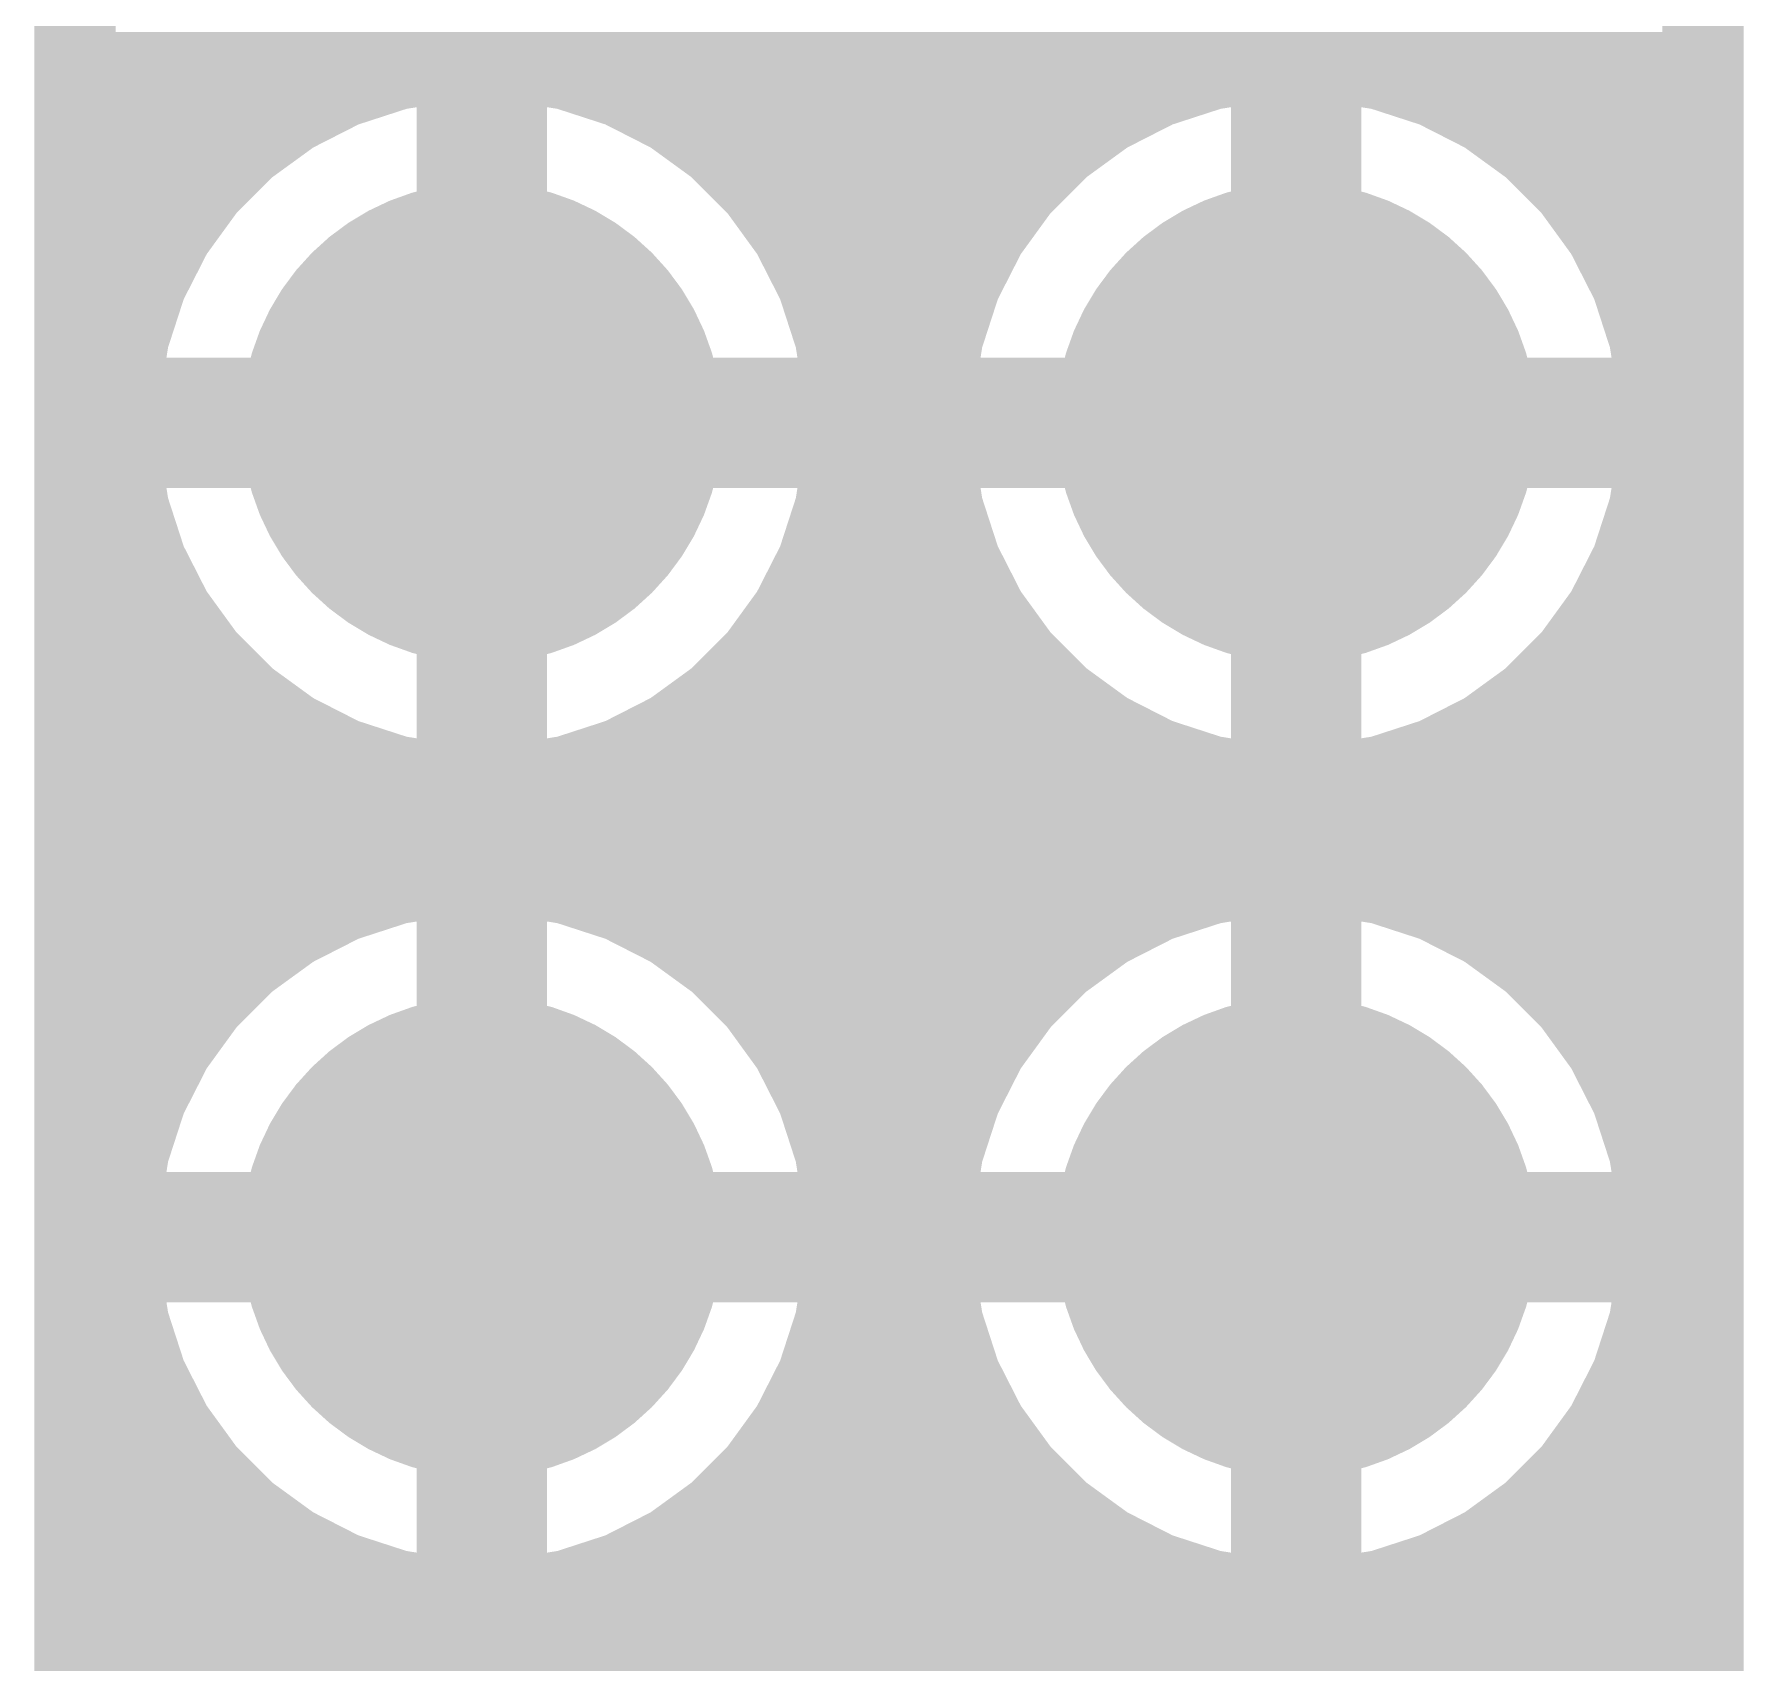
# Model space of a CAD drawing. Extents: x -0.01 to 5.59, y -0.05 to 1.65.
# Drawn here: x 3.295 to 3.505, y 0.3477 to 0.5477 of the extents above; entities that cross this region are included whole.
import ezdxf

# ---------------------------------------------------------------- set-up
doc = ezdxf.new("R2010")
doc.units = 0
for name, color, linetype in [('1', 22, 'CONTINUOUS'), ('17', 82, 'CONTINUOUS'), ('21', 253, 'CONTINUOUS'), ('25', 253, 'CONTINUOUS')]:
    doc.layers.add(name, color=color, linetype=linetype)

# ---------------------------------------------------------------- blocks, each defined once
blk = doc.blocks.new('ROUNDP')
at = {"const_width": 0.5}
blk.add_lwpolyline([(0, -0.25, 1), (0, 0.25, 1), (0, -0.25)], format="xyb", dxfattribs=at)

msp = doc.modelspace()

# ---------------------------------------------------------------- linework, layer by layer
at = {"layer": '1', "const_width": 0.008}
for points in [[(3.3, 0.14), (3.3, 0.65)], [(3.5, 0.65), (3.5, 0.14)], [(3.3, 0.544), (3.5, 0.544)], [(3.339807, 0.542456), (3.333291, 0.540338)], [(3.346, 0.543436), (3.339807, 0.542456)], [(3.346, 0.504), (3.346, 0.543436)], [(3.354, 0.543436), (3.354, 0.504)], [(3.360193, 0.542456), (3.354, 0.543436)], [(3.366709, 0.540338), (3.360193, 0.542456)], [(3.439807, 0.542456), (3.433291, 0.540338)], [(3.446, 0.543436), (3.439807, 0.542456)], [(3.446, 0.504), (3.446, 0.543436)], [(3.454, 0.543436), (3.454, 0.504)], [(3.460193, 0.542456), (3.454, 0.543436)], [(3.466709, 0.540338), (3.460193, 0.542456)], [(3.333291, 0.540338), (3.327187, 0.537228)], [(3.372813, 0.537228), (3.366709, 0.540338)], [(3.433291, 0.540338), (3.427187, 0.537228)], [(3.472813, 0.537228), (3.466709, 0.540338)], [(3.3, 0.536), (3.325496, 0.536)], [(3.327187, 0.537228), (3.321644, 0.533201)], [(3.346, 0.536), (3.354, 0.536)], [(3.378356, 0.533201), (3.372813, 0.537228)], [(3.374504, 0.536), (3.425496, 0.536)], [(3.427187, 0.537228), (3.421644, 0.533201)], [(3.446, 0.536), (3.454, 0.536)], [(3.478356, 0.533201), (3.472813, 0.537228)], [(3.474504, 0.536), (3.5, 0.536)], [(3.321644, 0.533201), (3.316799, 0.528356)], [(3.383201, 0.528356), (3.378356, 0.533201)], [(3.421644, 0.533201), (3.416799, 0.528356)], [(3.483201, 0.528356), (3.478356, 0.533201)], [(3.3, 0.528), (3.31654, 0.528)], [(3.316799, 0.528356), (3.312772, 0.522813)], [(3.346, 0.528), (3.354, 0.528)], [(3.387228, 0.522813), (3.383201, 0.528356)], [(3.38346, 0.528), (3.41654, 0.528)], [(3.416799, 0.528356), (3.412772, 0.522813)], [(3.446, 0.528), (3.454, 0.528)], [(3.487228, 0.522813), (3.483201, 0.528356)], [(3.48346, 0.528), (3.5, 0.528)], [(3.312772, 0.522813), (3.309661, 0.516709)], [(3.390338, 0.516709), (3.387228, 0.522813)], [(3.412772, 0.522813), (3.409661, 0.516709)], [(3.490338, 0.516709), (3.487228, 0.522813)], [(3.3, 0.52), (3.311338, 0.52)], [(3.346, 0.52), (3.354, 0.52)], [(3.388662, 0.52), (3.411338, 0.52)], [(3.446, 0.52), (3.454, 0.52)], [(3.488662, 0.52), (3.5, 0.52)], [(3.309661, 0.516709), (3.307544, 0.510193)], [(3.392456, 0.510193), (3.390338, 0.516709)], [(3.409661, 0.516709), (3.407544, 0.510193)], [(3.492456, 0.510193), (3.490338, 0.516709)], [(3.3, 0.512), (3.308132, 0.512)], [(3.346, 0.512), (3.354, 0.512)], [(3.391868, 0.512), (3.408132, 0.512)], [(3.446, 0.512), (3.454, 0.512)], [(3.491868, 0.512), (3.5, 0.512)], [(3.307544, 0.510193), (3.306563, 0.504)], [(3.393436, 0.504), (3.392456, 0.510193)], [(3.407544, 0.510193), (3.406563, 0.504)], [(3.493436, 0.504), (3.492456, 0.510193)], [(3.3, 0.504), (3.306563, 0.504)], [(3.306563, 0.504), (3.345999, 0.504)], [(3.345999, 0.504), (3.345999, 0.496)], [(3.354, 0.504), (3.346, 0.504)], [(3.354, 0.496), (3.354, 0.504)], [(3.354, 0.504), (3.393436, 0.504)], [(3.393436, 0.504), (3.406563, 0.504)], [(3.406563, 0.504), (3.445999, 0.504)], [(3.445999, 0.504), (3.445999, 0.496)], [(3.454, 0.504), (3.446, 0.504)], [(3.454, 0.496), (3.454, 0.504)], [(3.454, 0.504), (3.493436, 0.504)], [(3.493436, 0.504), (3.5, 0.504)], [(3.3, 0.496), (3.345999, 0.496)], [(3.345999, 0.496), (3.306563, 0.496)], [(3.306563, 0.496), (3.307544, 0.489807)], [(3.346, 0.456563), (3.346, 0.495999)], [(3.346, 0.495999), (3.354, 0.495999)], [(3.393436, 0.496), (3.354, 0.496)], [(3.354, 0.496), (3.445999, 0.496)], [(3.354, 0.495999), (3.354, 0.456563)], [(3.392456, 0.489807), (3.393436, 0.496)], [(3.445999, 0.496), (3.406563, 0.496)], [(3.406563, 0.496), (3.407544, 0.489807)], [(3.446, 0.456563), (3.446, 0.495999)], [(3.446, 0.495999), (3.454, 0.495999)], [(3.493436, 0.496), (3.454, 0.496)], [(3.454, 0.496), (3.5, 0.496)], [(3.454, 0.495999), (3.454, 0.456563)], [(3.492456, 0.489807), (3.493436, 0.496)], [(3.307544, 0.489807), (3.309661, 0.483291)], [(3.390338, 0.483291), (3.392456, 0.489807)], [(3.407544, 0.489807), (3.409661, 0.483291)], [(3.490338, 0.483291), (3.492456, 0.489807)], [(3.3, 0.488), (3.308131, 0.488)], [(3.346, 0.488), (3.354, 0.488)], [(3.391868, 0.488), (3.408131, 0.488)], [(3.446, 0.488), (3.454, 0.488)], [(3.491868, 0.488), (3.5, 0.488)], [(3.309661, 0.483291), (3.312772, 0.477187)], [(3.387228, 0.477187), (3.390338, 0.483291)], [(3.409661, 0.483291), (3.412772, 0.477187)], [(3.487228, 0.477187), (3.490338, 0.483291)], [(3.3, 0.48), (3.311338, 0.48)], [(3.346, 0.48), (3.354, 0.48)], [(3.388661, 0.48), (3.411338, 0.48)], [(3.446, 0.48), (3.454, 0.48)], [(3.488661, 0.48), (3.5, 0.48)], [(3.312772, 0.477187), (3.316799, 0.471644)], [(3.383201, 0.471644), (3.387228, 0.477187)], [(3.412772, 0.477187), (3.416799, 0.471644)], [(3.483201, 0.471644), (3.487228, 0.477187)], [(3.3, 0.472), (3.31654, 0.472)], [(3.316799, 0.471644), (3.321644, 0.466799)], [(3.346, 0.472), (3.354, 0.472)], [(3.378356, 0.466799), (3.383201, 0.471644)], [(3.38346, 0.472), (3.41654, 0.472)], [(3.416799, 0.471644), (3.421644, 0.466799)], [(3.446, 0.472), (3.454, 0.472)], [(3.478356, 0.466799), (3.483201, 0.471644)], [(3.48346, 0.472), (3.5, 0.472)], [(3.321644, 0.466799), (3.327187, 0.462772)], [(3.372813, 0.462772), (3.378356, 0.466799)], [(3.421644, 0.466799), (3.427187, 0.462772)], [(3.472813, 0.462772), (3.478356, 0.466799)], [(3.3, 0.464), (3.325496, 0.464)], [(3.327187, 0.462772), (3.333291, 0.459661)], [(3.346, 0.464), (3.354, 0.464)], [(3.366709, 0.459661), (3.372813, 0.462772)], [(3.374504, 0.464), (3.425496, 0.464)], [(3.427187, 0.462772), (3.433291, 0.459661)], [(3.446, 0.464), (3.454, 0.464)], [(3.466709, 0.459661), (3.472813, 0.462772)], [(3.474504, 0.464), (3.5, 0.464)], [(3.333291, 0.459661), (3.339807, 0.457544)], [(3.360193, 0.457544), (3.366709, 0.459661)], [(3.433291, 0.459661), (3.439807, 0.457544)], [(3.460193, 0.457544), (3.466709, 0.459661)], [(3.3, 0.456), (3.5, 0.456)], [(3.339807, 0.457544), (3.346, 0.456563)], [(3.354, 0.456563), (3.360193, 0.457544)], [(3.439807, 0.457544), (3.446, 0.456563)], [(3.454, 0.456563), (3.460193, 0.457544)], [(3.3, 0.448), (3.5, 0.448)], [(3.346, 0.443436), (3.339807, 0.442456)], [(3.346, 0.404), (3.346, 0.443436)], [(3.354, 0.443436), (3.354, 0.404)], [(3.360193, 0.442456), (3.354, 0.443436)], [(3.446, 0.443436), (3.439807, 0.442456)], [(3.446, 0.404), (3.446, 0.443436)], [(3.454, 0.443436), (3.454, 0.404)], [(3.460193, 0.442456), (3.454, 0.443436)], [(3.339807, 0.442456), (3.333291, 0.440338)], [(3.366709, 0.440338), (3.360193, 0.442456)], [(3.439807, 0.442456), (3.433291, 0.440338)], [(3.466709, 0.440338), (3.460193, 0.442456)], [(3.3, 0.44), (3.332627, 0.44)], [(3.333291, 0.440338), (3.327187, 0.437228)], [(3.346, 0.44), (3.354, 0.44)], [(3.372813, 0.437228), (3.366709, 0.440338)], [(3.367373, 0.44), (3.432627, 0.44)], [(3.433291, 0.440338), (3.427187, 0.437228)], [(3.446, 0.44), (3.454, 0.44)], [(3.472813, 0.437228), (3.466709, 0.440338)], [(3.467373, 0.44), (3.5, 0.44)], [(3.327187, 0.437228), (3.321644, 0.433201)], [(3.378356, 0.433201), (3.372813, 0.437228)], [(3.427187, 0.437228), (3.421644, 0.433201)], [(3.478356, 0.433201), (3.472813, 0.437228)], [(3.321644, 0.433201), (3.316799, 0.428356)], [(3.383201, 0.428356), (3.378356, 0.433201)], [(3.421644, 0.433201), (3.416799, 0.428356)], [(3.483201, 0.428356), (3.478356, 0.433201)], [(3.3, 0.432), (3.320443, 0.432)], [(3.346, 0.432), (3.354, 0.432)], [(3.379557, 0.432), (3.420443, 0.432)], [(3.446, 0.432), (3.454, 0.432)], [(3.479557, 0.432), (3.5, 0.432)], [(3.316799, 0.428356), (3.312772, 0.422813)], [(3.387228, 0.422813), (3.383201, 0.428356)], [(3.416799, 0.428356), (3.412772, 0.422813)], [(3.487228, 0.422813), (3.483201, 0.428356)], [(3.3, 0.424), (3.313634, 0.424)], [(3.312772, 0.422813), (3.309661, 0.416709)], [(3.346, 0.424), (3.354, 0.424)], [(3.386366, 0.424), (3.413634, 0.424)], [(3.390338, 0.416709), (3.387228, 0.422813)], [(3.412772, 0.422813), (3.409661, 0.416709)], [(3.446, 0.424), (3.454, 0.424)], [(3.486366, 0.424), (3.5, 0.424)], [(3.490338, 0.416709), (3.487228, 0.422813)], [(3.3, 0.416), (3.309431, 0.416)], [(3.309661, 0.416709), (3.307544, 0.410193)], [(3.346, 0.416), (3.354, 0.416)], [(3.392456, 0.410193), (3.390338, 0.416709)], [(3.390569, 0.416), (3.409431, 0.416)], [(3.409661, 0.416709), (3.407544, 0.410193)], [(3.446, 0.416), (3.454, 0.416)], [(3.492456, 0.410193), (3.490338, 0.416709)], [(3.490569, 0.416), (3.5, 0.416)], [(3.307544, 0.410193), (3.306563, 0.404)], [(3.393436, 0.404), (3.392456, 0.410193)], [(3.407544, 0.410193), (3.406563, 0.404)], [(3.493436, 0.404), (3.492456, 0.410193)], [(3.3, 0.408), (3.307197, 0.408)], [(3.346, 0.408), (3.354, 0.408)], [(3.392803, 0.408), (3.407197, 0.408)], [(3.446, 0.408), (3.454, 0.408)], [(3.492803, 0.408), (3.5, 0.408)], [(3.306563, 0.404), (3.345999, 0.404)], [(3.345999, 0.404), (3.345999, 0.396)], [(3.354, 0.404), (3.346, 0.404)], [(3.354, 0.396), (3.354, 0.404)], [(3.354, 0.404), (3.393436, 0.404)], [(3.406563, 0.404), (3.445999, 0.404)], [(3.445999, 0.404), (3.445999, 0.396)], [(3.454, 0.404), (3.446, 0.404)], [(3.454, 0.396), (3.454, 0.404)], [(3.454, 0.404), (3.493436, 0.404)], [(3.3, 0.4), (3.345999, 0.4)], [(3.354, 0.4), (3.445999, 0.4)], [(3.454, 0.4), (3.5, 0.4)], [(3.345999, 0.396), (3.306563, 0.396)], [(3.306563, 0.396), (3.307544, 0.389807)], [(3.346, 0.356563), (3.346, 0.395999)], [(3.346, 0.395999), (3.354, 0.395999)], [(3.393436, 0.396), (3.354, 0.396)], [(3.354, 0.395999), (3.354, 0.356563)], [(3.392456, 0.389807), (3.393436, 0.396)], [(3.445999, 0.396), (3.406563, 0.396)], [(3.406563, 0.396), (3.407544, 0.389807)], [(3.446, 0.356563), (3.446, 0.395999)], [(3.446, 0.395999), (3.454, 0.395999)], [(3.493436, 0.396), (3.454, 0.396)], [(3.454, 0.395999), (3.454, 0.356563)], [(3.492456, 0.389807), (3.493436, 0.396)], [(3.3, 0.392), (3.307197, 0.392)], [(3.346, 0.392), (3.354, 0.392)], [(3.392803, 0.392), (3.407197, 0.392)], [(3.446, 0.392), (3.454, 0.392)], [(3.492803, 0.392), (3.5, 0.392)], [(3.307544, 0.389807), (3.309661, 0.383291)], [(3.390338, 0.383291), (3.392456, 0.389807)], [(3.407544, 0.389807), (3.409661, 0.383291)], [(3.490338, 0.383291), (3.492456, 0.389807)], [(3.3, 0.384), (3.309431, 0.384)], [(3.309661, 0.383291), (3.312772, 0.377187)], [(3.346, 0.384), (3.354, 0.384)], [(3.387228, 0.377187), (3.390338, 0.383291)], [(3.390569, 0.384), (3.409431, 0.384)], [(3.409661, 0.383291), (3.412772, 0.377187)], [(3.446, 0.384), (3.454, 0.384)], [(3.487228, 0.377187), (3.490338, 0.383291)], [(3.490569, 0.384), (3.5, 0.384)], [(3.312772, 0.377187), (3.316799, 0.371644)], [(3.383201, 0.371644), (3.387228, 0.377187)], [(3.412772, 0.377187), (3.416799, 0.371644)], [(3.483201, 0.371644), (3.487228, 0.377187)], [(3.3, 0.376), (3.313634, 0.376)], [(3.346, 0.376), (3.354, 0.376)], [(3.386366, 0.376), (3.413634, 0.376)], [(3.446, 0.376), (3.454, 0.376)], [(3.486366, 0.376), (3.5, 0.376)], [(3.316799, 0.371644), (3.321644, 0.366799)], [(3.378356, 0.366799), (3.383201, 0.371644)], [(3.416799, 0.371644), (3.421644, 0.366799)], [(3.478356, 0.366799), (3.483201, 0.371644)], [(3.3, 0.368), (3.320443, 0.368)], [(3.346, 0.368), (3.354, 0.368)], [(3.379557, 0.368), (3.420443, 0.368)], [(3.446, 0.368), (3.454, 0.368)], [(3.479557, 0.368), (3.5, 0.368)], [(3.321644, 0.366799), (3.327187, 0.362772)], [(3.372813, 0.362772), (3.378356, 0.366799)], [(3.421644, 0.366799), (3.427187, 0.362772)], [(3.472813, 0.362772), (3.478356, 0.366799)], [(3.327187, 0.362772), (3.333291, 0.359661)], [(3.366709, 0.359661), (3.372813, 0.362772)], [(3.427187, 0.362772), (3.433291, 0.359661)], [(3.466709, 0.359661), (3.472813, 0.362772)], [(3.3, 0.36), (3.332626, 0.36)], [(3.333291, 0.359661), (3.339807, 0.357544)], [(3.346, 0.36), (3.354, 0.36)], [(3.360193, 0.357544), (3.366709, 0.359661)], [(3.367373, 0.36), (3.432626, 0.36)], [(3.433291, 0.359661), (3.439807, 0.357544)], [(3.446, 0.36), (3.454, 0.36)], [(3.460193, 0.357544), (3.466709, 0.359661)], [(3.467373, 0.36), (3.5, 0.36)], [(3.339807, 0.357544), (3.346, 0.356563)], [(3.354, 0.356563), (3.360193, 0.357544)], [(3.439807, 0.357544), (3.446, 0.356563)], [(3.454, 0.356563), (3.460193, 0.357544)], [(3.3, 0.352), (3.5, 0.352)], [(3.3, 0.344), (3.5, 0.344)]]:
    msp.add_lwpolyline(points, dxfattribs=at)
at = {"layer": '1', "const_width": 0.004}
for points in [[(3.3, 0.546, 1), (3.3, 0.542)], [(3.339494, 0.544431, 1), (3.34012, 0.54048)], [(3.340425, 0.540553, 1), (3.339189, 0.544358)], [(3.348, 0.543436, 1), (3.344, 0.543436)], [(3.346313, 0.541461, 1), (3.345687, 0.545412)], [(3.354313, 0.545412, 1), (3.353687, 0.541461)], [(3.356, 0.543436, 1), (3.352, 0.543436)], [(3.360811, 0.544358, 1), (3.359575, 0.540553)], [(3.35988, 0.54048, 1), (3.360506, 0.544431)], [(3.439494, 0.544431, 1), (3.44012, 0.54048)], [(3.440425, 0.540553, 1), (3.439189, 0.544358)], [(3.448, 0.543436, 1), (3.444, 0.543436)], [(3.446313, 0.541461, 1), (3.445687, 0.545412)], [(3.454313, 0.545412, 1), (3.453687, 0.541461)], [(3.456, 0.543436, 1), (3.452, 0.543436)], [(3.460811, 0.544358, 1), (3.459575, 0.540553)], [(3.45988, 0.54048, 1), (3.460506, 0.544431)], [(3.5, 0.542, 1), (3.5, 0.546)], [(3.332673, 0.542241, 1), (3.333909, 0.538436)], [(3.334199, 0.538556, 1), (3.332383, 0.54212)], [(3.367617, 0.54212, 1), (3.365801, 0.538556)], [(3.366091, 0.538436, 1), (3.367327, 0.542241)], [(3.432673, 0.542241, 1), (3.433909, 0.538436)], [(3.434199, 0.538556, 1), (3.432383, 0.54212)], [(3.467617, 0.54212, 1), (3.465801, 0.538556)], [(3.466091, 0.538436, 1), (3.467327, 0.542241)], [(3.3, 0.538, 1), (3.3, 0.534)], [(3.326279, 0.53901, 1), (3.328095, 0.535446)], [(3.325496, 0.534, 1), (3.325496, 0.538)], [(3.328362, 0.53561, 1), (3.326011, 0.538846)], [(3.346, 0.538, 1), (3.346, 0.534)], [(3.354, 0.534, 1), (3.354, 0.538)], [(3.373989, 0.538846, 1), (3.371638, 0.53561)], [(3.371905, 0.535446, 1), (3.373721, 0.53901)], [(3.374504, 0.538, 1), (3.374504, 0.534)], [(3.426279, 0.53901, 1), (3.428095, 0.535446)], [(3.425496, 0.534, 1), (3.425496, 0.538)], [(3.428362, 0.53561, 1), (3.426011, 0.538846)], [(3.446, 0.538, 1), (3.446, 0.534)], [(3.454, 0.534, 1), (3.454, 0.538)], [(3.473989, 0.538846, 1), (3.471638, 0.53561)], [(3.471905, 0.535446, 1), (3.473721, 0.53901)], [(3.474504, 0.538, 1), (3.474504, 0.534)], [(3.5, 0.534, 1), (3.5, 0.538)], [(3.320468, 0.534819, 1), (3.322819, 0.531583)], [(3.323058, 0.531787, 1), (3.320229, 0.534615)], [(3.37977, 0.534615, 1), (3.376942, 0.531787)], [(3.377181, 0.531583, 1), (3.379532, 0.534819)], [(3.420468, 0.534819, 1), (3.422819, 0.531583)], [(3.423058, 0.531787, 1), (3.420229, 0.534615)], [(3.47977, 0.534615, 1), (3.476942, 0.531787)], [(3.477181, 0.531583, 1), (3.479532, 0.534819)], [(3.3, 0.53, 1), (3.3, 0.526)], [(3.315385, 0.52977, 1), (3.318213, 0.526942)], [(3.318417, 0.527181, 1), (3.315181, 0.529532)], [(3.31654, 0.526, 1), (3.31654, 0.53)], [(3.346, 0.53, 1), (3.346, 0.526)], [(3.354, 0.526, 1), (3.354, 0.53)], [(3.384819, 0.529532, 1), (3.381583, 0.527181)], [(3.38346, 0.53, 1), (3.38346, 0.526)], [(3.381787, 0.526942, 1), (3.384615, 0.52977)], [(3.415385, 0.52977, 1), (3.418213, 0.526942)], [(3.418417, 0.527181, 1), (3.415181, 0.529532)], [(3.41654, 0.526, 1), (3.41654, 0.53)], [(3.446, 0.53, 1), (3.446, 0.526)], [(3.454, 0.526, 1), (3.454, 0.53)], [(3.484819, 0.529532, 1), (3.481583, 0.527181)], [(3.48346, 0.53, 1), (3.48346, 0.526)], [(3.481787, 0.526942, 1), (3.484615, 0.52977)], [(3.5, 0.526, 1), (3.5, 0.53)], [(3.311154, 0.523989, 1), (3.31439, 0.521638)], [(3.314554, 0.521905, 1), (3.31099, 0.523721)], [(3.38901, 0.523721, 1), (3.385446, 0.521905)], [(3.38561, 0.521638, 1), (3.388846, 0.523989)], [(3.411154, 0.523989, 1), (3.41439, 0.521638)], [(3.414554, 0.521905, 1), (3.41099, 0.523721)], [(3.48901, 0.523721, 1), (3.485446, 0.521905)], [(3.48561, 0.521638, 1), (3.488846, 0.523989)], [(3.3, 0.522, 1), (3.3, 0.518)], [(3.311338, 0.518, 1), (3.311338, 0.522)], [(3.346, 0.522, 1), (3.346, 0.518)], [(3.354, 0.518, 1), (3.354, 0.522)], [(3.388662, 0.522, 1), (3.388662, 0.518)], [(3.411338, 0.518, 1), (3.411338, 0.522)], [(3.446, 0.522, 1), (3.446, 0.518)], [(3.454, 0.518, 1), (3.454, 0.522)], [(3.488662, 0.522, 1), (3.488662, 0.518)], [(3.5, 0.518, 1), (3.5, 0.522)], [(3.307879, 0.517617, 1), (3.311443, 0.515801)], [(3.311564, 0.516091, 1), (3.307759, 0.517327)], [(3.392241, 0.517327, 1), (3.388436, 0.516091)], [(3.388556, 0.515801, 1), (3.39212, 0.517617)], [(3.407879, 0.517617, 1), (3.411443, 0.515801)], [(3.411564, 0.516091, 1), (3.407759, 0.517327)], [(3.492241, 0.517327, 1), (3.488436, 0.516091)], [(3.488556, 0.515801, 1), (3.49212, 0.517617)], [(3.3, 0.514, 1), (3.3, 0.51)], [(3.308132, 0.51, 1), (3.308132, 0.514)], [(3.346, 0.514, 1), (3.346, 0.51)], [(3.354, 0.51, 1), (3.354, 0.514)], [(3.391868, 0.514, 1), (3.391868, 0.51)], [(3.408132, 0.51, 1), (3.408132, 0.514)], [(3.446, 0.514, 1), (3.446, 0.51)], [(3.454, 0.51, 1), (3.454, 0.514)], [(3.491868, 0.514, 1), (3.491868, 0.51)], [(3.5, 0.51, 1), (3.5, 0.514)], [(3.305642, 0.510811, 1), (3.309446, 0.509575)], [(3.30952, 0.50988, 1), (3.305569, 0.510506)], [(3.394431, 0.510506, 1), (3.39048, 0.50988)], [(3.390553, 0.509575, 1), (3.394358, 0.510811)], [(3.405642, 0.510811, 1), (3.409446, 0.509575)], [(3.40952, 0.50988, 1), (3.405569, 0.510506)], [(3.494431, 0.510506, 1), (3.49048, 0.50988)], [(3.490553, 0.509575, 1), (3.494358, 0.510811)], [(3.3, 0.506, 1), (3.3, 0.502)], [(3.306563, 0.506, 1), (3.306563, 0.502)], [(3.304588, 0.504313, 1), (3.308539, 0.503687)], [(3.306563, 0.502, 1), (3.306563, 0.506)], [(3.347999, 0.504, 1), (3.343999, 0.504)], [(3.346, 0.506, 1), (3.346, 0.502)], [(3.345999, 0.502, 1), (3.345999, 0.506)], [(3.356, 0.504, 1), (3.352, 0.504)], [(3.354, 0.506, 1), (3.354, 0.502)], [(3.354, 0.502, 1), (3.354, 0.506)], [(3.393436, 0.506, 1), (3.393436, 0.502)], [(3.391461, 0.503687, 1), (3.395412, 0.504313)], [(3.393436, 0.502, 1), (3.393436, 0.506)], [(3.406563, 0.506, 1), (3.406563, 0.502)], [(3.404588, 0.504313, 1), (3.408539, 0.503687)], [(3.406563, 0.502, 1), (3.406563, 0.506)], [(3.447999, 0.504, 1), (3.443999, 0.504)], [(3.446, 0.506, 1), (3.446, 0.502)], [(3.445999, 0.502, 1), (3.445999, 0.506)], [(3.456, 0.504, 1), (3.452, 0.504)], [(3.454, 0.506, 1), (3.454, 0.502)], [(3.454, 0.502, 1), (3.454, 0.506)], [(3.493436, 0.506, 1), (3.493436, 0.502)], [(3.491461, 0.503687, 1), (3.495412, 0.504313)], [(3.493436, 0.502, 1), (3.493436, 0.506)], [(3.5, 0.502, 1), (3.5, 0.506)], [(3.344, 0.504, 1), (3.348, 0.504)], [(3.352, 0.504, 1), (3.356, 0.504)], [(3.444, 0.504, 1), (3.448, 0.504)], [(3.452, 0.504, 1), (3.456, 0.504)], [(3.3, 0.498, 1), (3.3, 0.494)], [(3.306563, 0.498, 1), (3.306563, 0.494)], [(3.308539, 0.496313, 1), (3.304588, 0.495687)], [(3.348, 0.495999, 1), (3.344, 0.495999)], [(3.346, 0.497999, 1), (3.346, 0.493999)], [(3.345999, 0.494, 1), (3.345999, 0.498)], [(3.345999, 0.494, 1), (3.345999, 0.498)], [(3.354, 0.498, 1), (3.354, 0.494)], [(3.354, 0.498, 1), (3.354, 0.494)], [(3.356, 0.495999, 1), (3.352, 0.495999)], [(3.354, 0.493999, 1), (3.354, 0.497999)], [(3.395412, 0.495687, 1), (3.391461, 0.496313)], [(3.393436, 0.494, 1), (3.393436, 0.498)], [(3.406563, 0.498, 1), (3.406563, 0.494)], [(3.408539, 0.496313, 1), (3.404588, 0.495687)], [(3.448, 0.495999, 1), (3.444, 0.495999)], [(3.446, 0.497999, 1), (3.446, 0.493999)], [(3.445999, 0.494, 1), (3.445999, 0.498)], [(3.445999, 0.494, 1), (3.445999, 0.498)], [(3.454, 0.498, 1), (3.454, 0.494)], [(3.454, 0.498, 1), (3.454, 0.494)], [(3.456, 0.495999, 1), (3.452, 0.495999)], [(3.454, 0.493999, 1), (3.454, 0.497999)], [(3.495412, 0.495687, 1), (3.491461, 0.496313)], [(3.493436, 0.494, 1), (3.493436, 0.498)], [(3.5, 0.494, 1), (3.5, 0.498)], [(3.343999, 0.496, 1), (3.347999, 0.496)], [(3.352, 0.496, 1), (3.356, 0.496)], [(3.443999, 0.496, 1), (3.447999, 0.496)], [(3.452, 0.496, 1), (3.456, 0.496)], [(3.309446, 0.490425, 1), (3.305642, 0.489189)], [(3.394358, 0.489189, 1), (3.390553, 0.490425)], [(3.409446, 0.490425, 1), (3.405642, 0.489189)], [(3.494358, 0.489189, 1), (3.490553, 0.490425)], [(3.3, 0.49, 1), (3.3, 0.486)], [(3.305569, 0.489494, 1), (3.30952, 0.49012)], [(3.308131, 0.486, 1), (3.308131, 0.49)], [(3.346, 0.49, 1), (3.346, 0.486)], [(3.354, 0.486, 1), (3.354, 0.49)], [(3.391868, 0.49, 1), (3.391868, 0.486)], [(3.39048, 0.49012, 1), (3.394431, 0.489494)], [(3.405569, 0.489494, 1), (3.40952, 0.49012)], [(3.408131, 0.486, 1), (3.408131, 0.49)], [(3.446, 0.49, 1), (3.446, 0.486)], [(3.454, 0.486, 1), (3.454, 0.49)], [(3.491868, 0.49, 1), (3.491868, 0.486)], [(3.49048, 0.49012, 1), (3.494431, 0.489494)], [(3.5, 0.486, 1), (3.5, 0.49)], [(3.311443, 0.484199, 1), (3.307879, 0.482383)], [(3.39212, 0.482383, 1), (3.388556, 0.484199)], [(3.411443, 0.484199, 1), (3.407879, 0.482383)], [(3.49212, 0.482383, 1), (3.488556, 0.484199)], [(3.307759, 0.482673, 1), (3.311564, 0.483909)], [(3.388436, 0.483909, 1), (3.392241, 0.482673)], [(3.407759, 0.482673, 1), (3.411564, 0.483909)], [(3.488436, 0.483909, 1), (3.492241, 0.482673)], [(3.3, 0.482, 1), (3.3, 0.478)], [(3.311338, 0.478, 1), (3.311338, 0.482)], [(3.346, 0.482, 1), (3.346, 0.478)], [(3.354, 0.478, 1), (3.354, 0.482)], [(3.388661, 0.482, 1), (3.388661, 0.478)], [(3.411338, 0.478, 1), (3.411338, 0.482)], [(3.446, 0.482, 1), (3.446, 0.478)], [(3.454, 0.478, 1), (3.454, 0.482)], [(3.488661, 0.482, 1), (3.488661, 0.478)], [(3.5, 0.478, 1), (3.5, 0.482)], [(3.31439, 0.478362, 1), (3.311154, 0.476011)], [(3.388846, 0.476011, 1), (3.38561, 0.478362)], [(3.41439, 0.478362, 1), (3.411154, 0.476011)], [(3.488846, 0.476011, 1), (3.48561, 0.478362)], [(3.31099, 0.476279, 1), (3.314554, 0.478095)], [(3.385446, 0.478095, 1), (3.38901, 0.476279)], [(3.41099, 0.476279, 1), (3.414554, 0.478095)], [(3.485446, 0.478095, 1), (3.48901, 0.476279)], [(3.3, 0.474, 1), (3.3, 0.47)], [(3.318213, 0.473058, 1), (3.315385, 0.470229)], [(3.315181, 0.470468, 1), (3.318417, 0.472819)], [(3.31654, 0.47, 1), (3.31654, 0.474)], [(3.346, 0.474, 1), (3.346, 0.47)], [(3.354, 0.47, 1), (3.354, 0.474)], [(3.381583, 0.472819, 1), (3.384819, 0.470468)], [(3.38346, 0.474, 1), (3.38346, 0.47)], [(3.384615, 0.470229, 1), (3.381787, 0.473058)], [(3.418213, 0.473058, 1), (3.415385, 0.470229)], [(3.415181, 0.470468, 1), (3.418417, 0.472819)], [(3.41654, 0.47, 1), (3.41654, 0.474)], [(3.446, 0.474, 1), (3.446, 0.47)], [(3.454, 0.47, 1), (3.454, 0.474)], [(3.481583, 0.472819, 1), (3.484819, 0.470468)], [(3.48346, 0.474, 1), (3.48346, 0.47)], [(3.484615, 0.470229, 1), (3.481787, 0.473058)], [(3.5, 0.47, 1), (3.5, 0.474)], [(3.322819, 0.468417, 1), (3.320468, 0.465181)], [(3.379532, 0.465181, 1), (3.377181, 0.468417)], [(3.422819, 0.468417, 1), (3.420468, 0.465181)], [(3.479532, 0.465181, 1), (3.477181, 0.468417)], [(3.320229, 0.465385, 1), (3.323058, 0.468213)], [(3.376942, 0.468213, 1), (3.37977, 0.465385)], [(3.420229, 0.465385, 1), (3.423058, 0.468213)], [(3.476942, 0.468213, 1), (3.47977, 0.465385)], [(3.3, 0.466, 1), (3.3, 0.462)], [(3.328095, 0.464554, 1), (3.326279, 0.46099)], [(3.325496, 0.462, 1), (3.325496, 0.466)], [(3.326011, 0.461154, 1), (3.328362, 0.46439)], [(3.346, 0.466, 1), (3.346, 0.462)], [(3.354, 0.462, 1), (3.354, 0.466)], [(3.371638, 0.46439, 1), (3.373989, 0.461154)], [(3.373721, 0.46099, 1), (3.371905, 0.464554)], [(3.374504, 0.466, 1), (3.374504, 0.462)], [(3.428095, 0.464554, 1), (3.426279, 0.46099)], [(3.425496, 0.462, 1), (3.425496, 0.466)], [(3.426011, 0.461154, 1), (3.428362, 0.46439)], [(3.446, 0.466, 1), (3.446, 0.462)], [(3.454, 0.462, 1), (3.454, 0.466)], [(3.471638, 0.46439, 1), (3.473989, 0.461154)], [(3.473721, 0.46099, 1), (3.471905, 0.464554)], [(3.474504, 0.466, 1), (3.474504, 0.462)], [(3.5, 0.462, 1), (3.5, 0.466)], [(3.333909, 0.461564, 1), (3.332673, 0.457759)], [(3.332383, 0.457879, 1), (3.334199, 0.461443)], [(3.365801, 0.461443, 1), (3.367617, 0.457879)], [(3.367327, 0.457759, 1), (3.366091, 0.461564)], [(3.433909, 0.461564, 1), (3.432673, 0.457759)], [(3.432383, 0.457879, 1), (3.434199, 0.461443)], [(3.465801, 0.461443, 1), (3.467617, 0.457879)], [(3.467327, 0.457759, 1), (3.466091, 0.461564)], [(3.3, 0.458, 1), (3.3, 0.454)], [(3.34012, 0.45952, 1), (3.339494, 0.455569)], [(3.339189, 0.455642, 1), (3.340425, 0.459446)], [(3.345687, 0.454588, 1), (3.346313, 0.458539)], [(3.353687, 0.458539, 1), (3.354313, 0.454588)], [(3.359575, 0.459446, 1), (3.360811, 0.455642)], [(3.360506, 0.455569, 1), (3.35988, 0.45952)], [(3.44012, 0.45952, 1), (3.439494, 0.455569)], [(3.439189, 0.455642, 1), (3.440425, 0.459446)], [(3.445687, 0.454588, 1), (3.446313, 0.458539)], [(3.453687, 0.458539, 1), (3.454313, 0.454588)], [(3.459575, 0.459446, 1), (3.460811, 0.455642)], [(3.460506, 0.455569, 1), (3.45988, 0.45952)], [(3.5, 0.454, 1), (3.5, 0.458)], [(3.344, 0.456563, 1), (3.348, 0.456563)], [(3.352, 0.456563, 1), (3.356, 0.456563)], [(3.444, 0.456563, 1), (3.448, 0.456563)], [(3.452, 0.456563, 1), (3.456, 0.456563)], [(3.3, 0.45, 1), (3.3, 0.446)], [(3.5, 0.446, 1), (3.5, 0.45)], [(3.348, 0.443436, 1), (3.344, 0.443436)], [(3.346313, 0.441461, 1), (3.345687, 0.445412)], [(3.354313, 0.445412, 1), (3.353687, 0.441461)], [(3.356, 0.443436, 1), (3.352, 0.443436)], [(3.448, 0.443436, 1), (3.444, 0.443436)], [(3.446313, 0.441461, 1), (3.445687, 0.445412)], [(3.454313, 0.445412, 1), (3.453687, 0.441461)], [(3.456, 0.443436, 1), (3.452, 0.443436)], [(3.339494, 0.444431, 1), (3.34012, 0.44048)], [(3.340425, 0.440553, 1), (3.339189, 0.444358)], [(3.360811, 0.444358, 1), (3.359575, 0.440553)], [(3.35988, 0.44048, 1), (3.360506, 0.444431)], [(3.439494, 0.444431, 1), (3.44012, 0.44048)], [(3.440425, 0.440553, 1), (3.439189, 0.444358)], [(3.460811, 0.444358, 1), (3.459575, 0.440553)], [(3.45988, 0.44048, 1), (3.460506, 0.444431)], [(3.3, 0.442, 1), (3.3, 0.438)], [(3.332673, 0.442241, 1), (3.333909, 0.438436)], [(3.334199, 0.438556, 1), (3.332383, 0.44212)], [(3.332627, 0.438, 1), (3.332627, 0.442)], [(3.346, 0.442, 1), (3.346, 0.438)], [(3.354, 0.438, 1), (3.354, 0.442)], [(3.367617, 0.44212, 1), (3.365801, 0.438556)], [(3.367373, 0.442, 1), (3.367373, 0.438)], [(3.366091, 0.438436, 1), (3.367327, 0.442241)], [(3.432673, 0.442241, 1), (3.433909, 0.438436)], [(3.434199, 0.438556, 1), (3.432383, 0.44212)], [(3.432627, 0.438, 1), (3.432627, 0.442)], [(3.446, 0.442, 1), (3.446, 0.438)], [(3.454, 0.438, 1), (3.454, 0.442)], [(3.467617, 0.44212, 1), (3.465801, 0.438556)], [(3.467373, 0.442, 1), (3.467373, 0.438)], [(3.466091, 0.438436, 1), (3.467327, 0.442241)], [(3.5, 0.438, 1), (3.5, 0.442)], [(3.326279, 0.43901, 1), (3.328095, 0.435446)], [(3.328362, 0.43561, 1), (3.326011, 0.438846)], [(3.373989, 0.438846, 1), (3.371638, 0.43561)], [(3.371905, 0.435446, 1), (3.373721, 0.43901)], [(3.426279, 0.43901, 1), (3.428095, 0.435446)], [(3.428362, 0.43561, 1), (3.426011, 0.438846)], [(3.473989, 0.438846, 1), (3.471638, 0.43561)], [(3.471905, 0.435446, 1), (3.473721, 0.43901)], [(3.320468, 0.434819, 1), (3.322819, 0.431583)], [(3.323058, 0.431787, 1), (3.320229, 0.434615)], [(3.37977, 0.434615, 1), (3.376942, 0.431787)], [(3.377181, 0.431583, 1), (3.379532, 0.434819)], [(3.420468, 0.434819, 1), (3.422819, 0.431583)], [(3.423058, 0.431787, 1), (3.420229, 0.434615)], [(3.47977, 0.434615, 1), (3.476942, 0.431787)], [(3.477181, 0.431583, 1), (3.479532, 0.434819)], [(3.3, 0.434, 1), (3.3, 0.43)], [(3.320443, 0.43, 1), (3.320443, 0.434)], [(3.346, 0.434, 1), (3.346, 0.43)], [(3.354, 0.43, 1), (3.354, 0.434)], [(3.379557, 0.434, 1), (3.379557, 0.43)], [(3.420443, 0.43, 1), (3.420443, 0.434)], [(3.446, 0.434, 1), (3.446, 0.43)], [(3.454, 0.43, 1), (3.454, 0.434)], [(3.479557, 0.434, 1), (3.479557, 0.43)], [(3.5, 0.43, 1), (3.5, 0.434)], [(3.315385, 0.42977, 1), (3.318213, 0.426942)], [(3.318417, 0.427181, 1), (3.315181, 0.429532)], [(3.384819, 0.429532, 1), (3.381583, 0.427181)], [(3.381787, 0.426942, 1), (3.384615, 0.42977)], [(3.415385, 0.42977, 1), (3.418213, 0.426942)], [(3.418417, 0.427181, 1), (3.415181, 0.429532)], [(3.484819, 0.429532, 1), (3.481583, 0.427181)], [(3.481787, 0.426942, 1), (3.484615, 0.42977)], [(3.3, 0.426, 1), (3.3, 0.422)], [(3.314554, 0.421905, 1), (3.31099, 0.423721)], [(3.313634, 0.422, 1), (3.313634, 0.426)], [(3.346, 0.426, 1), (3.346, 0.422)], [(3.354, 0.422, 1), (3.354, 0.426)], [(3.386366, 0.426, 1), (3.386366, 0.422)], [(3.38901, 0.423721, 1), (3.385446, 0.421905)], [(3.414554, 0.421905, 1), (3.41099, 0.423721)], [(3.413634, 0.422, 1), (3.413634, 0.426)], [(3.446, 0.426, 1), (3.446, 0.422)], [(3.454, 0.422, 1), (3.454, 0.426)], [(3.486366, 0.426, 1), (3.486366, 0.422)], [(3.48901, 0.423721, 1), (3.485446, 0.421905)], [(3.5, 0.422, 1), (3.5, 0.426)], [(3.311154, 0.423989, 1), (3.31439, 0.421638)], [(3.38561, 0.421638, 1), (3.388846, 0.423989)], [(3.411154, 0.423989, 1), (3.41439, 0.421638)], [(3.48561, 0.421638, 1), (3.488846, 0.423989)], [(3.3, 0.418, 1), (3.3, 0.414)], [(3.311564, 0.416091, 1), (3.307759, 0.417327)], [(3.309431, 0.414, 1), (3.309431, 0.418)], [(3.346, 0.418, 1), (3.346, 0.414)], [(3.354, 0.414, 1), (3.354, 0.418)], [(3.392241, 0.417327, 1), (3.388436, 0.416091)], [(3.390569, 0.418, 1), (3.390569, 0.414)], [(3.411564, 0.416091, 1), (3.407759, 0.417327)], [(3.409431, 0.414, 1), (3.409431, 0.418)], [(3.446, 0.418, 1), (3.446, 0.414)], [(3.454, 0.414, 1), (3.454, 0.418)], [(3.492241, 0.417327, 1), (3.488436, 0.416091)], [(3.490569, 0.418, 1), (3.490569, 0.414)], [(3.5, 0.414, 1), (3.5, 0.418)], [(3.307879, 0.417617, 1), (3.311443, 0.415801)], [(3.388556, 0.415801, 1), (3.39212, 0.417617)], [(3.407879, 0.417617, 1), (3.411443, 0.415801)], [(3.488556, 0.415801, 1), (3.49212, 0.417617)], [(3.30952, 0.40988, 1), (3.305569, 0.410506)], [(3.394431, 0.410506, 1), (3.39048, 0.40988)], [(3.40952, 0.40988, 1), (3.405569, 0.410506)], [(3.494431, 0.410506, 1), (3.49048, 0.40988)], [(3.3, 0.41, 1), (3.3, 0.406)], [(3.305642, 0.410811, 1), (3.309446, 0.409575)], [(3.307197, 0.406, 1), (3.307197, 0.41)], [(3.346, 0.41, 1), (3.346, 0.406)], [(3.354, 0.406, 1), (3.354, 0.41)], [(3.390553, 0.409575, 1), (3.394358, 0.410811)], [(3.392803, 0.41, 1), (3.392803, 0.406)], [(3.405642, 0.410811, 1), (3.409446, 0.409575)], [(3.407197, 0.406, 1), (3.407197, 0.41)], [(3.446, 0.41, 1), (3.446, 0.406)], [(3.454, 0.406, 1), (3.454, 0.41)], [(3.490553, 0.409575, 1), (3.494358, 0.410811)], [(3.492803, 0.41, 1), (3.492803, 0.406)], [(3.5, 0.406, 1), (3.5, 0.41)], [(3.306563, 0.406, 1), (3.306563, 0.402)], [(3.347999, 0.404, 1), (3.343999, 0.404)], [(3.346, 0.406, 1), (3.346, 0.402)], [(3.345999, 0.402, 1), (3.345999, 0.406)], [(3.356, 0.404, 1), (3.352, 0.404)], [(3.354, 0.406, 1), (3.354, 0.402)], [(3.354, 0.402, 1), (3.354, 0.406)], [(3.393436, 0.402, 1), (3.393436, 0.406)], [(3.406563, 0.406, 1), (3.406563, 0.402)], [(3.447999, 0.404, 1), (3.443999, 0.404)], [(3.446, 0.406, 1), (3.446, 0.402)], [(3.445999, 0.402, 1), (3.445999, 0.406)], [(3.456, 0.404, 1), (3.452, 0.404)], [(3.454, 0.406, 1), (3.454, 0.402)], [(3.454, 0.402, 1), (3.454, 0.406)], [(3.493436, 0.402, 1), (3.493436, 0.406)], [(3.304588, 0.404313, 1), (3.308539, 0.403687)], [(3.344, 0.404, 1), (3.348, 0.404)], [(3.352, 0.404, 1), (3.356, 0.404)], [(3.391461, 0.403687, 1), (3.395412, 0.404313)], [(3.404588, 0.404313, 1), (3.408539, 0.403687)], [(3.444, 0.404, 1), (3.448, 0.404)], [(3.452, 0.404, 1), (3.456, 0.404)], [(3.491461, 0.403687, 1), (3.495412, 0.404313)], [(3.3, 0.402, 1), (3.3, 0.398)], [(3.345999, 0.398, 1), (3.345999, 0.402)], [(3.354, 0.402, 1), (3.354, 0.398)], [(3.445999, 0.398, 1), (3.445999, 0.402)], [(3.454, 0.402, 1), (3.454, 0.398)], [(3.5, 0.398, 1), (3.5, 0.402)], [(3.306563, 0.398, 1), (3.306563, 0.394)], [(3.308539, 0.396313, 1), (3.304588, 0.395687)], [(3.348, 0.395999, 1), (3.344, 0.395999)], [(3.346, 0.397999, 1), (3.346, 0.393999)], [(3.345999, 0.394, 1), (3.345999, 0.398)], [(3.354, 0.398, 1), (3.354, 0.394)], [(3.356, 0.395999, 1), (3.352, 0.395999)], [(3.354, 0.393999, 1), (3.354, 0.397999)], [(3.395412, 0.395687, 1), (3.391461, 0.396313)], [(3.393436, 0.394, 1), (3.393436, 0.398)], [(3.406563, 0.398, 1), (3.406563, 0.394)], [(3.408539, 0.396313, 1), (3.404588, 0.395687)], [(3.448, 0.395999, 1), (3.444, 0.395999)], [(3.446, 0.397999, 1), (3.446, 0.393999)], [(3.445999, 0.394, 1), (3.445999, 0.398)], [(3.454, 0.398, 1), (3.454, 0.394)], [(3.456, 0.395999, 1), (3.452, 0.395999)], [(3.454, 0.393999, 1), (3.454, 0.397999)], [(3.495412, 0.395687, 1), (3.491461, 0.396313)], [(3.493436, 0.394, 1), (3.493436, 0.398)], [(3.343999, 0.396, 1), (3.347999, 0.396)], [(3.352, 0.396, 1), (3.356, 0.396)], [(3.443999, 0.396, 1), (3.447999, 0.396)], [(3.452, 0.396, 1), (3.456, 0.396)], [(3.3, 0.394, 1), (3.3, 0.39)], [(3.307197, 0.39, 1), (3.307197, 0.394)], [(3.346, 0.394, 1), (3.346, 0.39)], [(3.354, 0.39, 1), (3.354, 0.394)], [(3.392803, 0.394, 1), (3.392803, 0.39)], [(3.407197, 0.39, 1), (3.407197, 0.394)], [(3.446, 0.394, 1), (3.446, 0.39)], [(3.454, 0.39, 1), (3.454, 0.394)], [(3.492803, 0.394, 1), (3.492803, 0.39)], [(3.5, 0.39, 1), (3.5, 0.394)], [(3.309446, 0.390425, 1), (3.305642, 0.389189)], [(3.394358, 0.389189, 1), (3.390553, 0.390425)], [(3.409446, 0.390425, 1), (3.405642, 0.389189)], [(3.494358, 0.389189, 1), (3.490553, 0.390425)], [(3.305569, 0.389494, 1), (3.30952, 0.39012)], [(3.39048, 0.39012, 1), (3.394431, 0.389494)], [(3.405569, 0.389494, 1), (3.40952, 0.39012)], [(3.49048, 0.39012, 1), (3.494431, 0.389494)], [(3.3, 0.386, 1), (3.3, 0.382)], [(3.311443, 0.384199, 1), (3.307879, 0.382383)], [(3.309431, 0.382, 1), (3.309431, 0.386)], [(3.346, 0.386, 1), (3.346, 0.382)], [(3.354, 0.382, 1), (3.354, 0.386)], [(3.39212, 0.382383, 1), (3.388556, 0.384199)], [(3.390569, 0.386, 1), (3.390569, 0.382)], [(3.411443, 0.384199, 1), (3.407879, 0.382383)], [(3.409431, 0.382, 1), (3.409431, 0.386)], [(3.446, 0.386, 1), (3.446, 0.382)], [(3.454, 0.382, 1), (3.454, 0.386)], [(3.49212, 0.382383, 1), (3.488556, 0.384199)], [(3.490569, 0.386, 1), (3.490569, 0.382)], [(3.5, 0.382, 1), (3.5, 0.386)], [(3.307759, 0.382673, 1), (3.311564, 0.383909)], [(3.388436, 0.383909, 1), (3.392241, 0.382673)], [(3.407759, 0.382673, 1), (3.411564, 0.383909)], [(3.488436, 0.383909, 1), (3.492241, 0.382673)], [(3.31439, 0.378362, 1), (3.311154, 0.376011)], [(3.388846, 0.376011, 1), (3.38561, 0.378362)], [(3.41439, 0.378362, 1), (3.411154, 0.376011)], [(3.488846, 0.376011, 1), (3.48561, 0.378362)], [(3.3, 0.378, 1), (3.3, 0.374)], [(3.31099, 0.376279, 1), (3.314554, 0.378095)], [(3.313634, 0.374, 1), (3.313634, 0.378)], [(3.346, 0.378, 1), (3.346, 0.374)], [(3.354, 0.374, 1), (3.354, 0.378)], [(3.386366, 0.378, 1), (3.386366, 0.374)], [(3.385446, 0.378095, 1), (3.38901, 0.376279)], [(3.41099, 0.376279, 1), (3.414554, 0.378095)], [(3.413634, 0.374, 1), (3.413634, 0.378)], [(3.446, 0.378, 1), (3.446, 0.374)], [(3.454, 0.374, 1), (3.454, 0.378)], [(3.486366, 0.378, 1), (3.486366, 0.374)], [(3.485446, 0.378095, 1), (3.48901, 0.376279)], [(3.5, 0.374, 1), (3.5, 0.378)], [(3.318213, 0.373058, 1), (3.315385, 0.370229)], [(3.315181, 0.370468, 1), (3.318417, 0.372819)], [(3.381583, 0.372819, 1), (3.384819, 0.370468)], [(3.384615, 0.370229, 1), (3.381787, 0.373058)], [(3.418213, 0.373058, 1), (3.415385, 0.370229)], [(3.415181, 0.370468, 1), (3.418417, 0.372819)], [(3.481583, 0.372819, 1), (3.484819, 0.370468)], [(3.484615, 0.370229, 1), (3.481787, 0.373058)], [(3.3, 0.37, 1), (3.3, 0.366)], [(3.320443, 0.366, 1), (3.320443, 0.37)], [(3.346, 0.37, 1), (3.346, 0.366)], [(3.354, 0.366, 1), (3.354, 0.37)], [(3.379557, 0.37, 1), (3.379557, 0.366)], [(3.420443, 0.366, 1), (3.420443, 0.37)], [(3.446, 0.37, 1), (3.446, 0.366)], [(3.454, 0.366, 1), (3.454, 0.37)], [(3.479557, 0.37, 1), (3.479557, 0.366)], [(3.5, 0.366, 1), (3.5, 0.37)], [(3.322819, 0.368417, 1), (3.320468, 0.365181)], [(3.320229, 0.365385, 1), (3.323058, 0.368213)], [(3.376942, 0.368213, 1), (3.37977, 0.365385)], [(3.379532, 0.365181, 1), (3.377181, 0.368417)], [(3.422819, 0.368417, 1), (3.420468, 0.365181)], [(3.420229, 0.365385, 1), (3.423058, 0.368213)], [(3.476942, 0.368213, 1), (3.47977, 0.365385)], [(3.479532, 0.365181, 1), (3.477181, 0.368417)], [(3.328095, 0.364554, 1), (3.326279, 0.36099)], [(3.326011, 0.361154, 1), (3.328362, 0.36439)], [(3.371638, 0.36439, 1), (3.373989, 0.361154)], [(3.373721, 0.36099, 1), (3.371905, 0.364554)], [(3.428095, 0.364554, 1), (3.426279, 0.36099)], [(3.426011, 0.361154, 1), (3.428362, 0.36439)], [(3.471638, 0.36439, 1), (3.473989, 0.361154)], [(3.473721, 0.36099, 1), (3.471905, 0.364554)], [(3.3, 0.362, 1), (3.3, 0.358)], [(3.333909, 0.361564, 1), (3.332673, 0.357759)], [(3.332383, 0.357879, 1), (3.334199, 0.361443)], [(3.332626, 0.358, 1), (3.332626, 0.362)], [(3.346, 0.362, 1), (3.346, 0.358)], [(3.354, 0.358, 1), (3.354, 0.362)], [(3.365801, 0.361443, 1), (3.367617, 0.357879)], [(3.367373, 0.362, 1), (3.367373, 0.358)], [(3.367327, 0.357759, 1), (3.366091, 0.361564)], [(3.433909, 0.361564, 1), (3.432673, 0.357759)], [(3.432383, 0.357879, 1), (3.434199, 0.361443)], [(3.432626, 0.358, 1), (3.432626, 0.362)], [(3.446, 0.362, 1), (3.446, 0.358)], [(3.454, 0.358, 1), (3.454, 0.362)], [(3.465801, 0.361443, 1), (3.467617, 0.357879)], [(3.467373, 0.362, 1), (3.467373, 0.358)], [(3.467327, 0.357759, 1), (3.466091, 0.361564)], [(3.5, 0.358, 1), (3.5, 0.362)], [(3.34012, 0.35952, 1), (3.339494, 0.355569)], [(3.339189, 0.355642, 1), (3.340425, 0.359446)], [(3.359575, 0.359446, 1), (3.360811, 0.355642)], [(3.360506, 0.355569, 1), (3.35988, 0.35952)], [(3.44012, 0.35952, 1), (3.439494, 0.355569)], [(3.439189, 0.355642, 1), (3.440425, 0.359446)], [(3.459575, 0.359446, 1), (3.460811, 0.355642)], [(3.460506, 0.355569, 1), (3.45988, 0.35952)], [(3.345687, 0.354588, 1), (3.346313, 0.358539)], [(3.353687, 0.358539, 1), (3.354313, 0.354588)], [(3.445687, 0.354588, 1), (3.446313, 0.358539)], [(3.453687, 0.358539, 1), (3.454313, 0.354588)], [(3.344, 0.356563, 1), (3.348, 0.356563)], [(3.352, 0.356563, 1), (3.356, 0.356563)], [(3.444, 0.356563, 1), (3.448, 0.356563)], [(3.452, 0.356563, 1), (3.456, 0.356563)], [(3.3, 0.354, 1), (3.3, 0.35)], [(3.5, 0.35, 1), (3.5, 0.354)], [(3.3, 0.346, 1), (3.3, 0.342)], [(3.5, 0.342, 1), (3.5, 0.346)]]:
    msp.add_lwpolyline(points, format="xyb", dxfattribs=at)
at = {"layer": '21', "const_width": 0.005}
for points in [[(3.3, 1.46), (3.3, 0.14)], [(3.5, 1.46), (3.5, 0.14)]]:
    msp.add_lwpolyline(points, dxfattribs=at)
at = {"layer": '25', "const_width": 0.01}
for points in [[(3.3, 0.09), (3.3, 1.51)], [(3.5, 1.51), (3.5, 0.09)]]:
    msp.add_lwpolyline(points, dxfattribs=at)

# ---------------------------------------------------------------- block references
at = {"layer": '17', "xscale": 0.059055, "yscale": 0.059055}
for p in [(3.35, 0.5), (3.35, 0.5), (3.45, 0.5), (3.45, 0.5), (3.35, 0.4), (3.35, 0.4), (3.45, 0.4), (3.45, 0.4)]:
    msp.add_blockref('ROUNDP', p, dxfattribs=at)

doc.saveas('drawing.dxf')
